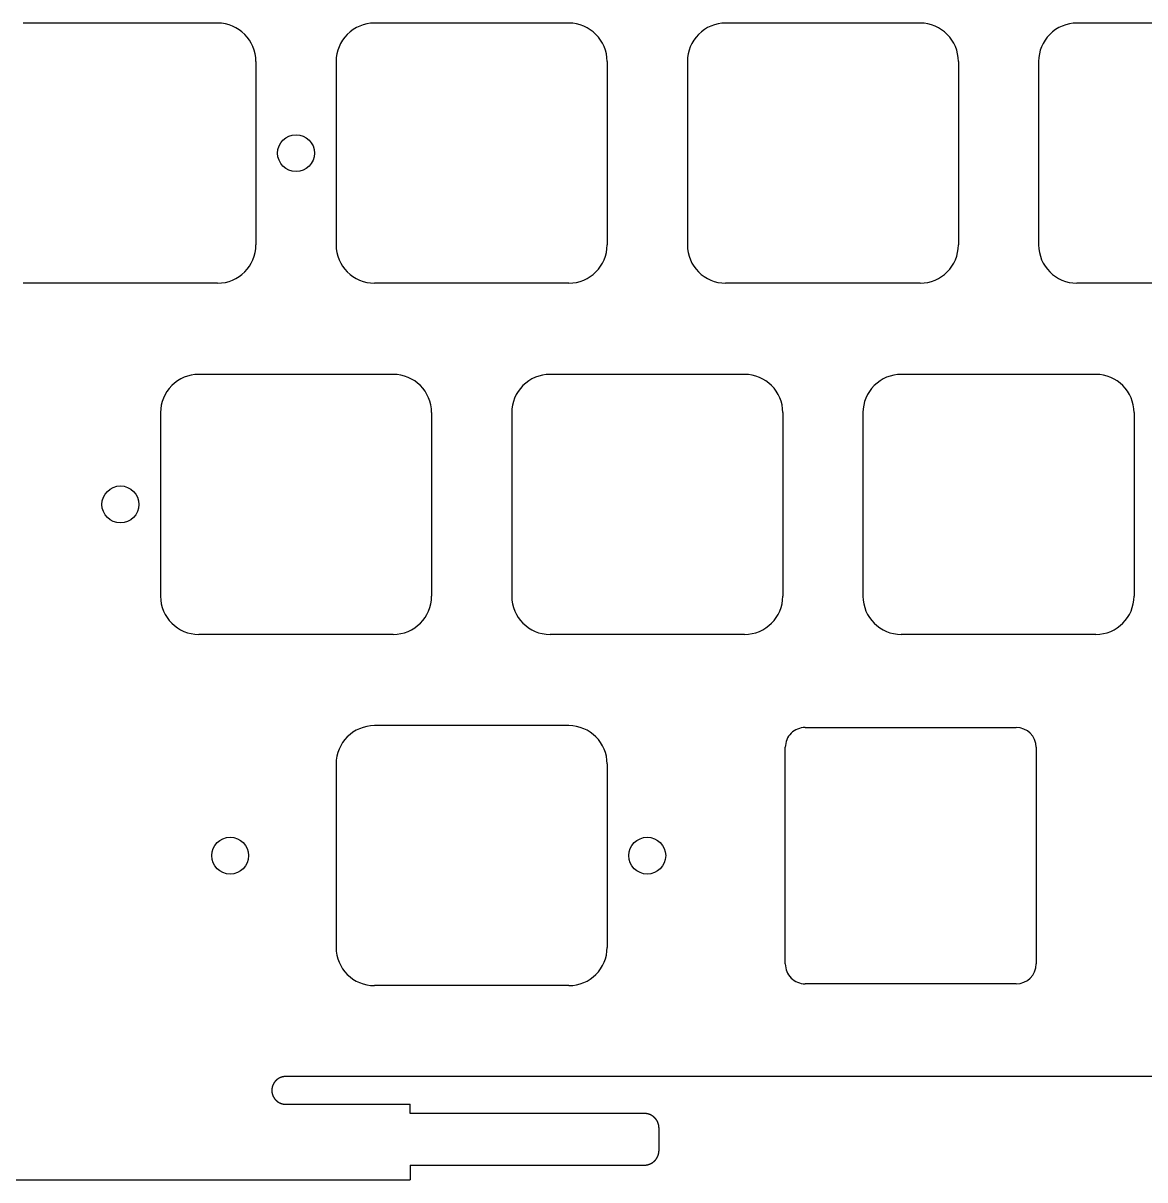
# Model space of a CAD drawing. Header units: millimetres. Extents: x -11 to 340, y -118 to 18.
# Drawn here: x 28.1 to 88.9, y -117.6 to -54.9 of the extents above; entities that cross this region are included whole.
import ezdxf

# ---------------------------------------------------------------- set-up
doc = ezdxf.new("R2010")
doc.units = ezdxf.units.MM
doc.header["$MEASUREMENT"] = 0
doc.layers.add('BLACK', color=7, linetype='CONTINUOUS')

msp = doc.modelspace()

# ---------------------------------------------------------------- linework, layer by layer
at = {"layer": 'BLACK', "linetype": 'Continuous'}
for p, q in [((28.062501, -54.862502), (28.062501, -54.8625)), ((38.6125, -54.8625), (28.062501, -54.8625)), ((47.112501, -54.862502), (47.112501, -54.8625)), ((57.6625, -54.8625), (47.112501, -54.8625)), ((66.162501, -54.862502), (66.162501, -54.8625)), ((76.7125, -54.8625), (66.162501, -54.8625)), ((85.212501, -54.862502), (85.212501, -54.8625)), ((95.7625, -54.8625), (85.212501, -54.8625)), ((40.687501, -56.9375), (40.687501, -66.8875)), ((45.037501, -56.9375), (45.037501, -66.8875)), ((59.737501, -56.9375), (59.737501, -66.8875)), ((64.087501, -56.9375), (64.087501, -66.8875)), ((78.787501, -56.9375), (78.787501, -66.8875)), ((83.137501, -56.9375), (83.137501, -66.8875)), ((38.612501, -68.9625), (28.0625, -68.9625)), ((38.612501, -68.962501), (38.612501, -68.9625)), ((57.662501, -68.9625), (47.1125, -68.9625)), ((57.662501, -68.962501), (57.662501, -68.9625)), ((76.712501, -68.9625), (66.1625, -68.9625)), ((76.712501, -68.962501), (76.712501, -68.9625)), ((95.762501, -68.9625), (85.2125, -68.9625)), ((37.587501, -73.912502), (37.587501, -73.9125)), ((48.1375, -73.9125), (37.587501, -73.9125)), ((56.637501, -73.912502), (56.637501, -73.9125)), ((67.1875, -73.9125), (56.637501, -73.9125)), ((75.687501, -73.912502), (75.687501, -73.9125)), ((86.2375, -73.9125), (75.687501, -73.9125)), ((35.512501, -75.9875), (35.512501, -85.9375)), ((50.212501, -75.9875), (50.212501, -85.9375)), ((54.562501, -75.9875), (54.562501, -85.9375)), ((69.262501, -75.9875), (69.262501, -85.9375)), ((73.612501, -75.9875), (73.612501, -85.9375)), ((88.312501, -75.9875), (88.312501, -85.9375)), ((48.137501, -88.0125), (37.5875, -88.0125)), ((48.137501, -88.012501), (48.137501, -88.0125)), ((67.187501, -88.0125), (56.6375, -88.0125)), ((67.187501, -88.012501), (67.187501, -88.0125)), ((86.237501, -88.0125), (75.6875, -88.0125)), ((86.237501, -88.012501), (86.237501, -88.0125)), ((57.6625, -92.9625), (47.112499, -92.9625)), ((70.475, -93.0625), (81.925, -93.0625)), ((69.4, -105.8875), (69.4, -94.1375)), ((83, -94.1375), (83, -105.8875)), ((45.0375, -95.0375), (45.0375, -104.987501)), ((59.7375, -95.0375), (59.7375, -104.9875)), ((57.6625, -107.0625), (47.1125, -107.0625)), ((81.925, -106.9625), (70.475, -106.9625)), ((41.7013, -112.290703), (41.698967, -112.293806)), ((41.703648, -112.287613), (41.7013, -112.290703)), ((41.706012, -112.284534), (41.703648, -112.287613)), ((41.708393, -112.281467), (41.706012, -112.284534)), ((41.710789, -112.278413), (41.708393, -112.281467)), ((41.713201, -112.275371), (41.710789, -112.278413)), ((41.71563, -112.27234), (41.713201, -112.275371)), ((41.718073, -112.269323), (41.71563, -112.27234)), ((41.720533, -112.266317), (41.718073, -112.269323)), ((41.723008, -112.263325), (41.720533, -112.266317)), ((41.725499, -112.260345), (41.723008, -112.263325)), ((41.728004, -112.257378), (41.725499, -112.260345)), ((41.730526, -112.254423), (41.728004, -112.257378)), ((41.733062, -112.251482), (41.730526, -112.254423)), ((41.735614, -112.248553), (41.733062, -112.251482)), ((41.738181, -112.245638), (41.735614, -112.248553)), ((41.740763, -112.242735), (41.738181, -112.245638)), ((41.74336, -112.239846), (41.740763, -112.242735)), ((41.745972, -112.23697), (41.74336, -112.239846)), ((41.748599, -112.234108), (41.745972, -112.23697)), ((41.751241, -112.231259), (41.748599, -112.234108)), ((41.753897, -112.228424), (41.751241, -112.231259)), ((41.756568, -112.225603), (41.753897, -112.228424)), ((41.759253, -112.222795), (41.756568, -112.225603)), ((41.761952, -112.220001), (41.759253, -112.222795)), ((41.764667, -112.217221), (41.761952, -112.220001)), ((41.767395, -112.214455), (41.764667, -112.217221)), ((41.770137, -112.211703), (41.767395, -112.214455)), ((41.775665, -112.206242), (41.770137, -112.211703)), ((41.781248, -112.200838), (41.775665, -112.206242)), ((41.786886, -112.195493), (41.781248, -112.200838)), ((41.792578, -112.190206), (41.786886, -112.195493)), ((41.798325, -112.184978), (41.792578, -112.190206)), ((41.804124, -112.17981), (41.798325, -112.184978)), ((41.809976, -112.174702), (41.804124, -112.17981)), ((41.815879, -112.169656), (41.809976, -112.174702)), ((41.821833, -112.164671), (41.815879, -112.169656)), ((41.827837, -112.159749), (41.821833, -112.164671)), ((41.833891, -112.154889), (41.827837, -112.159749)), ((41.839994, -112.150093), (41.833891, -112.154889)), ((41.846145, -112.145361), (41.839994, -112.150093)), ((41.852343, -112.140693), (41.846145, -112.145361)), ((41.858588, -112.13609), (41.852343, -112.140693)), ((41.864878, -112.131553), (41.858588, -112.13609)), ((41.871214, -112.127081), (41.864878, -112.131553)), ((41.877594, -112.122676), (41.871214, -112.127081)), ((41.884018, -112.118338), (41.877594, -112.122676)), ((41.890484, -112.114068), (41.884018, -112.118338)), ((41.896993, -112.109866), (41.890484, -112.114068)), ((41.903544, -112.105732), (41.896993, -112.109866)), ((41.910135, -112.101666), (41.903544, -112.105732)), ((41.916766, -112.09767), (41.910135, -112.101666)), ((41.923437, -112.093744), (41.916766, -112.09767)), ((41.930146, -112.089887), (41.923437, -112.093744)), ((41.936892, -112.086102), (41.930146, -112.089887)), ((41.943676, -112.082386), (41.936892, -112.086102)), ((41.950497, -112.078743), (41.943676, -112.082386)), ((41.957353, -112.07517), (41.950497, -112.078743)), ((41.964243, -112.07167), (41.957353, -112.07517)), ((41.971169, -112.068242), (41.964243, -112.07167)), ((41.978127, -112.064886), (41.971169, -112.068242)), ((41.985119, -112.061604), (41.978127, -112.064886)), ((41.992142, -112.058394), (41.985119, -112.061604)), ((41.999197, -112.055258), (41.992142, -112.058394)), ((42.006283, -112.052196), (41.999197, -112.055258)), ((42.013398, -112.049208), (42.006283, -112.052196)), ((42.020543, -112.046294), (42.013398, -112.049208)), ((42.027717, -112.043455), (42.020543, -112.046294)), ((42.034919, -112.040691), (42.027717, -112.043455)), ((42.042148, -112.038002), (42.034919, -112.040691)), ((42.049404, -112.035388), (42.042148, -112.038002)), ((42.056686, -112.032849), (42.049404, -112.035388)), ((42.063993, -112.030387), (42.056686, -112.032849)), ((42.071325, -112.028), (42.063993, -112.030387)), ((42.078681, -112.02569), (42.071325, -112.028)), ((42.086061, -112.023455), (42.078681, -112.02569)), ((42.093464, -112.021298), (42.086061, -112.023455)), ((42.100889, -112.019217), (42.093464, -112.021298)), ((42.108336, -112.017213), (42.100889, -112.019217)), ((42.115804, -112.015286), (42.108336, -112.017213)), ((42.123292, -112.013436), (42.115804, -112.015286)), ((42.130801, -112.011664), (42.123292, -112.013436)), ((42.138329, -112.009969), (42.130801, -112.011664)), ((42.145876, -112.008352), (42.138329, -112.009969)), ((42.153441, -112.006813), (42.145876, -112.008352)), ((42.161024, -112.005351), (42.153441, -112.006813)), ((42.168624, -112.003968), (42.161024, -112.005351)), ((42.176242, -112.002663), (42.168624, -112.003968)), ((42.183875, -112.001436), (42.176242, -112.002663)), ((42.191524, -112.000287), (42.183875, -112.001436)), ((42.199188, -111.999217), (42.191524, -112.000287)), ((42.206867, -111.998226), (42.199188, -111.999217)), ((42.214561, -111.997313), (42.206867, -111.998226)), ((42.222268, -111.996479), (42.214561, -111.997313)), ((42.229988, -111.995725), (42.222268, -111.996479)), ((42.237721, -111.995049), (42.229988, -111.995725)), ((42.245467, -111.994452), (42.237721, -111.995049)), ((42.253225, -111.993935), (42.245467, -111.994452)), ((42.260994, -111.993497), (42.253225, -111.993935)), ((42.268775, -111.993138), (42.260994, -111.993497)), ((42.276566, -111.992859), (42.268775, -111.993138)), ((42.284368, -111.99266), (42.276566, -111.992859)), ((42.292179, -111.99254), (42.284368, -111.99266)), ((42.3, -111.9925), (42.292179, -111.99254)), ((106.700195, -111.9925), (42.3, -111.9925)), ((41.550015, -112.737786), (41.55, -112.741703)), ((41.55, -112.741703), (41.55, -112.7425)), ((41.55, -112.7425), (41.55004, -112.750321)), ((41.550049, -112.733874), (41.550015, -112.737786)), ((41.55004, -112.750321), (41.55016, -112.758132)), ((41.550103, -112.729961), (41.550049, -112.733874)), ((41.550177, -112.726054), (41.550103, -112.729961)), ((41.55016, -112.758132), (41.550359, -112.765934)), ((41.550271, -112.722146), (41.550177, -112.726054)), ((41.550385, -112.718243), (41.550271, -112.722146)), ((41.550359, -112.765934), (41.550638, -112.773725)), ((41.550519, -112.714341), (41.550385, -112.718243)), ((41.550673, -112.710444), (41.550519, -112.714341)), ((41.550638, -112.773725), (41.550997, -112.781506)), ((41.550847, -112.706547), (41.550673, -112.710444)), ((41.55104, -112.702655), (41.550847, -112.706547)), ((41.550997, -112.781506), (41.551435, -112.789275)), ((41.551254, -112.698763), (41.55104, -112.702655)), ((41.551488, -112.694877), (41.551254, -112.698763)), ((41.551435, -112.789275), (41.551952, -112.797033)), ((41.551741, -112.690991), (41.551488, -112.694877)), ((41.552014, -112.687111), (41.551741, -112.690991)), ((41.551952, -112.797033), (41.552549, -112.804779)), ((41.552308, -112.683231), (41.552014, -112.687111)), ((41.552621, -112.679356), (41.552308, -112.683231)), ((41.552549, -112.804779), (41.553225, -112.812512)), ((41.552953, -112.675483), (41.552621, -112.679356)), ((41.553306, -112.671615), (41.552953, -112.675483)), ((41.553225, -112.812512), (41.553979, -112.820232)), ((41.553679, -112.667747), (41.553306, -112.671615)), ((41.554071, -112.663886), (41.553679, -112.667747)), ((41.553979, -112.820232), (41.554813, -112.82794)), ((41.554483, -112.660025), (41.554071, -112.663886)), ((41.554915, -112.656171), (41.554483, -112.660025)), ((41.554813, -112.82794), (41.555726, -112.835633)), ((41.555366, -112.652317), (41.554915, -112.656171)), ((41.555838, -112.648469), (41.555366, -112.652317)), ((41.555726, -112.835633), (41.556717, -112.843312)), ((41.556329, -112.644622), (41.555838, -112.648469)), ((41.55684, -112.640782), (41.556329, -112.644622)), ((41.556717, -112.843312), (41.557787, -112.850976)), ((41.55737, -112.636943), (41.55684, -112.640782)), ((41.55792, -112.63311), (41.55737, -112.636943)), ((41.557787, -112.850976), (41.558936, -112.858625)), ((41.55849, -112.629278), (41.55792, -112.63311)), ((41.55908, -112.625453), (41.55849, -112.629278)), ((41.558936, -112.858625), (41.560163, -112.866259)), ((41.559689, -112.621629), (41.55908, -112.625453)), ((41.560318, -112.617812), (41.559689, -112.621629)), ((41.560163, -112.866259), (41.561468, -112.873876)), ((41.560966, -112.613996), (41.560318, -112.617812)), ((41.561634, -112.610187), (41.560966, -112.613996)), ((41.561468, -112.873876), (41.562851, -112.881476)), ((41.562322, -112.60638), (41.561634, -112.610187)), ((41.563029, -112.602579), (41.562322, -112.60638)), ((41.562851, -112.881476), (41.564313, -112.889059)), ((41.563756, -112.598781), (41.563029, -112.602579)), ((41.564502, -112.594989), (41.563756, -112.598781)), ((41.564313, -112.889059), (41.565852, -112.896624)), ((41.565268, -112.591199), (41.564502, -112.594989)), ((41.566053, -112.587416), (41.565268, -112.591199)), ((41.565852, -112.896624), (41.567469, -112.904171)), ((41.566858, -112.583636), (41.566053, -112.587416)), ((41.567682, -112.579862), (41.566858, -112.583636)), ((41.567469, -112.904171), (41.569164, -112.911699)), ((41.568526, -112.576091), (41.567682, -112.579862)), ((41.569389, -112.572327), (41.568526, -112.576091)), ((41.569164, -112.911699), (41.570936, -112.919208)), ((41.570272, -112.568566), (41.569389, -112.572327)), ((41.571174, -112.564812), (41.570272, -112.568566)), ((41.572096, -112.561061), (41.571174, -112.564812)), ((41.573036, -112.557317), (41.572096, -112.561061)), ((41.573996, -112.553576), (41.573036, -112.557317)), ((41.574976, -112.549843), (41.573996, -112.553576)), ((41.575975, -112.546112), (41.574976, -112.549843)), ((41.576992, -112.54239), (41.575975, -112.546112)), ((41.57803, -112.53867), (41.576992, -112.54239)), ((41.579086, -112.534958), (41.57803, -112.53867)), ((41.580162, -112.53125), (41.579086, -112.534958)), ((41.581257, -112.52755), (41.580162, -112.53125)), ((41.582371, -112.523853), (41.581257, -112.52755)), ((41.583504, -112.520165), (41.582371, -112.523853)), ((41.584657, -112.51648), (41.583504, -112.520165)), ((41.585828, -112.512803), (41.584657, -112.51648)), ((41.587019, -112.50913), (41.585828, -112.512803)), ((41.588228, -112.505466), (41.587019, -112.50913)), ((41.589457, -112.501805), (41.588228, -112.505466)), ((41.590704, -112.498154), (41.589457, -112.501805)), ((41.591971, -112.494506), (41.590704, -112.498154)), ((41.593256, -112.490867), (41.591971, -112.494506)), ((41.594561, -112.487233), (41.593256, -112.490867)), ((41.595884, -112.483607), (41.594561, -112.487233)), ((41.597226, -112.479986), (41.595884, -112.483607)), ((41.598587, -112.476374), (41.597226, -112.479986)), ((41.599967, -112.472766), (41.598587, -112.476374)), ((41.601365, -112.469168), (41.599967, -112.472766)), ((41.602782, -112.465575), (41.601365, -112.469168)), ((41.604218, -112.461991), (41.602782, -112.465575)), ((41.605673, -112.458412), (41.604218, -112.461991)), ((41.607146, -112.454842), (41.605673, -112.458412)), ((41.608638, -112.451278), (41.607146, -112.454842)), ((41.610148, -112.447724), (41.608638, -112.451278)), ((41.611677, -112.444175), (41.610148, -112.447724)), ((41.613224, -112.440635), (41.611677, -112.444175)), ((41.614791, -112.437102), (41.613224, -112.440635)), ((41.616375, -112.433578), (41.614791, -112.437102)), ((41.617978, -112.43006), (41.616375, -112.433578)), ((41.619598, -112.426552), (41.617978, -112.43006)), ((41.621238, -112.423051), (41.619598, -112.426552)), ((41.622895, -112.419559), (41.621238, -112.423051)), ((41.624572, -112.416074), (41.622895, -112.419559)), ((41.626265, -112.412599), (41.624572, -112.416074)), ((41.627978, -112.409131), (41.626265, -112.412599)), ((41.629708, -112.405673), (41.627978, -112.409131)), ((41.631457, -112.402222), (41.629708, -112.405673)), ((41.633223, -112.398781), (41.631457, -112.402222)), ((41.635007, -112.395348), (41.633223, -112.398781)), ((41.636809, -112.391925), (41.635007, -112.395348)), ((41.63863, -112.388509), (41.636809, -112.391925)), ((41.640467, -112.385104), (41.63863, -112.388509)), ((41.642324, -112.381707), (41.640467, -112.385104)), ((41.644197, -112.378321), (41.642324, -112.381707)), ((41.646089, -112.374942), (41.644197, -112.378321)), ((41.647997, -112.371574), (41.646089, -112.374942)), ((41.649924, -112.368215), (41.647997, -112.371574)), ((41.651868, -112.364866), (41.649924, -112.368215)), ((41.65383, -112.361526), (41.651868, -112.364866)), ((41.655808, -112.358197), (41.65383, -112.361526)), ((41.657805, -112.354877), (41.655808, -112.358197)), ((41.659818, -112.351567), (41.657805, -112.354877)), ((41.66185, -112.348267), (41.659818, -112.351567)), ((41.663898, -112.344978), (41.66185, -112.348267)), ((41.665963, -112.341698), (41.663898, -112.344978)), ((41.668046, -112.33843), (41.665963, -112.341698)), ((41.670146, -112.335171), (41.668046, -112.33843)), ((41.672262, -112.331924), (41.670146, -112.335171)), ((41.674396, -112.328686), (41.672262, -112.331924)), ((41.676546, -112.32546), (41.674396, -112.328686)), ((41.678714, -112.322244), (41.676546, -112.32546)), ((41.680898, -112.31904), (41.678714, -112.322244)), ((41.683099, -112.315845), (41.680898, -112.31904)), ((41.685316, -112.312663), (41.683099, -112.315845)), ((41.68755, -112.309491), (41.685316, -112.312663)), ((41.689801, -112.306332), (41.68755, -112.309491)), ((41.692068, -112.303182), (41.689801, -112.306332)), ((41.694351, -112.300045), (41.692068, -112.303182)), ((41.696651, -112.296919), (41.694351, -112.300045)), ((41.698967, -112.293806), (41.696651, -112.296919)), ((41.570936, -112.919208), (41.572786, -112.926696)), ((41.572786, -112.926696), (41.574713, -112.934164)), ((41.574713, -112.934164), (41.576717, -112.941611)), ((41.576717, -112.941611), (41.578798, -112.949036)), ((41.578798, -112.949036), (41.580955, -112.956439)), ((41.580955, -112.956439), (41.58319, -112.963819)), ((41.58319, -112.963819), (41.5855, -112.971175)), ((41.5855, -112.971175), (41.587887, -112.978507)), ((41.587887, -112.978507), (41.590349, -112.985815)), ((41.590349, -112.985815), (41.592888, -112.993097)), ((41.592888, -112.993097), (41.595501, -113.000352)), ((41.595501, -113.000352), (41.598191, -113.007582)), ((41.598191, -113.007582), (41.600955, -113.014783)), ((41.600955, -113.014783), (41.603794, -113.021957)), ((41.603794, -113.021957), (41.606708, -113.029102)), ((41.606708, -113.029102), (41.609696, -113.036218)), ((41.609696, -113.036218), (41.612758, -113.043303)), ((41.612758, -113.043303), (41.615894, -113.050358)), ((41.615894, -113.050358), (41.619104, -113.057382)), ((41.619104, -113.057382), (41.622386, -113.064373)), ((41.622386, -113.064373), (41.625742, -113.071332)), ((41.625742, -113.071332), (41.62917, -113.078257)), ((41.62917, -113.078257), (41.63267, -113.085148)), ((41.63267, -113.085148), (41.636243, -113.092004)), ((41.636243, -113.092004), (41.639886, -113.098824)), ((41.639886, -113.098824), (41.643601, -113.105608)), ((41.643601, -113.105608), (41.647387, -113.112355)), ((41.647387, -113.112355), (41.651244, -113.119064)), ((41.651244, -113.119064), (41.65517, -113.125734)), ((41.65517, -113.125734), (41.659166, -113.132365)), ((41.659166, -113.132365), (41.663231, -113.138956)), ((41.663231, -113.138956), (41.667366, -113.145507)), ((41.667366, -113.145507), (41.671568, -113.152016)), ((41.671568, -113.152016), (41.675838, -113.158483)), ((41.675838, -113.158483), (41.680176, -113.164906)), ((41.680176, -113.164906), (41.684581, -113.171286)), ((41.684581, -113.171286), (41.689052, -113.177622)), ((41.689052, -113.177622), (41.69359, -113.183913)), ((41.69359, -113.183913), (41.698193, -113.190157)), ((41.698193, -113.190157), (41.70286, -113.196355)), ((41.70286, -113.196355), (41.707593, -113.202506)), ((41.707593, -113.202506), (41.712389, -113.208609)), ((41.712389, -113.208609), (41.717249, -113.214663)), ((41.717249, -113.214663), (41.722171, -113.220667)), ((41.722171, -113.220667), (41.727156, -113.226621)), ((41.727156, -113.226621), (41.732202, -113.232525)), ((41.732202, -113.232525), (41.73731, -113.238376)), ((41.73731, -113.238376), (41.742478, -113.244175)), ((41.742478, -113.244175), (41.747705, -113.249922)), ((41.747705, -113.249922), (41.752992, -113.255614)), ((41.752992, -113.255614), (41.758338, -113.261252)), ((41.758338, -113.261252), (41.763742, -113.266835)), ((41.763742, -113.266835), (41.769203, -113.272363)), ((41.769203, -113.272363), (41.771955, -113.275105)), ((41.771955, -113.275105), (41.774721, -113.277834)), ((41.774721, -113.277834), (41.777501, -113.280548)), ((41.777501, -113.280548), (41.780295, -113.283247)), ((41.780295, -113.283247), (41.783102, -113.285933)), ((41.783102, -113.285933), (41.785924, -113.288603)), ((41.785924, -113.288603), (41.788759, -113.29126)), ((41.788759, -113.29126), (41.791608, -113.293901)), ((41.791608, -113.293901), (41.79447, -113.296528)), ((41.79447, -113.296528), (41.797346, -113.29914)), ((41.797346, -113.29914), (41.800235, -113.301737)), ((41.800235, -113.301737), (41.803137, -113.304319)), ((41.803137, -113.304319), (41.806053, -113.306886)), ((41.806053, -113.306886), (41.808981, -113.309438)), ((41.808981, -113.309438), (41.811923, -113.311974)), ((41.811923, -113.311974), (41.814877, -113.314496)), ((41.814877, -113.314496), (41.817844, -113.317002)), ((41.817844, -113.317002), (41.820825, -113.319492)), ((41.820825, -113.319492), (41.823817, -113.321967)), ((41.823817, -113.321967), (41.826823, -113.324427)), ((41.826823, -113.324427), (41.82984, -113.32687)), ((41.82984, -113.32687), (41.83287, -113.329299)), ((41.83287, -113.329299), (41.835912, -113.331711)), ((41.835912, -113.331711), (41.838967, -113.334107)), ((41.838967, -113.334107), (41.842033, -113.336488)), ((41.842033, -113.336488), (41.845112, -113.338852)), ((41.845112, -113.338852), (41.848202, -113.3412)), ((41.848202, -113.3412), (41.851305, -113.343533)), ((41.851305, -113.343533), (41.854419, -113.345849)), ((41.854419, -113.345849), (41.857545, -113.348149)), ((41.857545, -113.348149), (41.860682, -113.350432)), ((41.860682, -113.350432), (41.863831, -113.352699)), ((41.863831, -113.352699), (41.866991, -113.35495)), ((41.866991, -113.35495), (41.870163, -113.357184)), ((41.870163, -113.357184), (41.873345, -113.359401)), ((41.873345, -113.359401), (41.876539, -113.361602)), ((41.876539, -113.361602), (41.879744, -113.363786)), ((41.879744, -113.363786), (41.88296, -113.365954)), ((41.88296, -113.365954), (41.886186, -113.368104)), ((41.886186, -113.368104), (41.889423, -113.370238)), ((41.889423, -113.370238), (41.892671, -113.372354)), ((41.892671, -113.372354), (41.89593, -113.374454)), ((41.89593, -113.374454), (41.899198, -113.376537)), ((41.899198, -113.376537), (41.902478, -113.378602)), ((41.902478, -113.378602), (41.905767, -113.38065)), ((41.905767, -113.38065), (41.909067, -113.382682)), ((41.909067, -113.382682), (41.912376, -113.384695)), ((41.912376, -113.384695), (41.915697, -113.386692)), ((41.915697, -113.386692), (41.919026, -113.38867)), ((41.919026, -113.38867), (41.922366, -113.390632)), ((41.922366, -113.390632), (41.925714, -113.392576)), ((41.925714, -113.392576), (41.929074, -113.394503)), ((41.929074, -113.394503), (41.932442, -113.396412)), ((41.932442, -113.396412), (41.93582, -113.398303)), ((41.93582, -113.398303), (41.939207, -113.400176)), ((41.939207, -113.400176), (41.942604, -113.402033)), ((41.942604, -113.402033), (41.946009, -113.40387)), ((41.946009, -113.40387), (41.949424, -113.405691)), ((41.949424, -113.405691), (41.952847, -113.407493)), ((41.952847, -113.407493), (41.956281, -113.409277)), ((41.956281, -113.409277), (41.959722, -113.411043)), ((41.959722, -113.411043), (41.963173, -113.412792)), ((41.963173, -113.412792), (41.966631, -113.414522)), ((41.966631, -113.414522), (41.970099, -113.416235)), ((41.970099, -113.416235), (41.973574, -113.417928)), ((41.973574, -113.417928), (41.977059, -113.419605)), ((41.977059, -113.419605), (41.98055, -113.421262)), ((41.98055, -113.421262), (41.984052, -113.422902)), ((41.984052, -113.422902), (41.98756, -113.424522)), ((41.98756, -113.424522), (41.991078, -113.426125)), ((41.991078, -113.426125), (41.994601, -113.427709)), ((41.994601, -113.427709), (41.998135, -113.429275)), ((41.998135, -113.429275), (42.001674, -113.430823)), ((42.001674, -113.430823), (42.005223, -113.432352)), ((42.005223, -113.432352), (42.008778, -113.433862)), ((42.008778, -113.433862), (42.012342, -113.435354)), ((42.012342, -113.435354), (42.015912, -113.436827)), ((42.015912, -113.436827), (42.01949, -113.438282)), ((42.01949, -113.438282), (42.023074, -113.439718)), ((42.023074, -113.439718), (42.026668, -113.441135)), ((42.026668, -113.441135), (42.030266, -113.442533)), ((42.030266, -113.442533), (42.033873, -113.443913)), ((42.033873, -113.443913), (42.037485, -113.445274)), ((42.037485, -113.445274), (42.041106, -113.446616)), ((42.041106, -113.446616), (42.044732, -113.447939)), ((42.044732, -113.447939), (42.048367, -113.449244)), ((42.048367, -113.449244), (42.052006, -113.450529)), ((42.052006, -113.450529), (42.055653, -113.451796)), ((42.055653, -113.451796), (42.059305, -113.453043)), ((42.059305, -113.453043), (42.062965, -113.454272)), ((42.062965, -113.454272), (42.06663, -113.455481)), ((42.06663, -113.455481), (42.070303, -113.456672)), ((42.070303, -113.456672), (42.073979, -113.457843)), ((42.073979, -113.457843), (42.077664, -113.458996)), ((42.077664, -113.458996), (42.081353, -113.460129)), ((42.081353, -113.460129), (42.08505, -113.461243)), ((42.08505, -113.461243), (42.08875, -113.462338)), ((42.08875, -113.462338), (42.092458, -113.463414)), ((42.092458, -113.463414), (42.09617, -113.46447)), ((42.09617, -113.46447), (42.099889, -113.465508)), ((42.099889, -113.465508), (42.103612, -113.466525)), ((42.103612, -113.466525), (42.107342, -113.467524)), ((42.107342, -113.467524), (42.111076, -113.468504)), ((42.111076, -113.468504), (42.114817, -113.469464)), ((42.114817, -113.469464), (42.11856, -113.470404)), ((42.11856, -113.470404), (42.122312, -113.471326)), ((42.122312, -113.471326), (42.126066, -113.472228)), ((42.126066, -113.472228), (42.129827, -113.473111)), ((42.129827, -113.473111), (42.133591, -113.473974)), ((42.133591, -113.473974), (42.137362, -113.474818)), ((42.137362, -113.474818), (42.141135, -113.475642)), ((42.141135, -113.475642), (42.144916, -113.476447)), ((42.144916, -113.476447), (42.148699, -113.477232)), ((42.148699, -113.477232), (42.152488, -113.477998)), ((42.152488, -113.477998), (42.15628, -113.478744)), ((42.15628, -113.478744), (42.160079, -113.479471)), ((42.160079, -113.479471), (42.163879, -113.480178)), ((42.163879, -113.480178), (42.167687, -113.480866)), ((42.167687, -113.480866), (42.171496, -113.481534)), ((42.171496, -113.481534), (42.175311, -113.482182)), ((42.175311, -113.482182), (42.179129, -113.482811)), ((42.179129, -113.482811), (42.182952, -113.48342)), ((42.182952, -113.48342), (42.186778, -113.48401)), ((42.186778, -113.48401), (42.190609, -113.48458)), ((42.190609, -113.48458), (42.194442, -113.48513)), ((42.194442, -113.48513), (42.198282, -113.48566)), ((42.198282, -113.48566), (42.202122, -113.486171)), ((42.202122, -113.486171), (42.205969, -113.486662)), ((42.205969, -113.486662), (42.209817, -113.487134)), ((42.209817, -113.487134), (42.21367, -113.487585)), ((42.21367, -113.487585), (42.217525, -113.488017)), ((42.217525, -113.488017), (42.221386, -113.488429)), ((42.221386, -113.488429), (42.225247, -113.488821)), ((42.225247, -113.488821), (42.229114, -113.489194)), ((42.229114, -113.489194), (42.232982, -113.489547)), ((42.232982, -113.489547), (42.236856, -113.489879)), ((42.236856, -113.489879), (42.24073, -113.490192)), ((42.24073, -113.490192), (42.24461, -113.490486)), ((42.24461, -113.490486), (42.248491, -113.490759)), ((42.248491, -113.490759), (42.252377, -113.491012)), ((42.252377, -113.491012), (42.256263, -113.491246)), ((42.256263, -113.491246), (42.260154, -113.49146)), ((42.260154, -113.49146), (42.264046, -113.491653)), ((42.264046, -113.491653), (42.267944, -113.491827)), ((42.267944, -113.491827), (42.271841, -113.491981)), ((42.271841, -113.491981), (42.275743, -113.492115)), ((42.275743, -113.492115), (42.279646, -113.492229)), ((42.279646, -113.492229), (42.283553, -113.492323)), ((42.283553, -113.492323), (42.287461, -113.492397)), ((42.287461, -113.492397), (42.291374, -113.492451)), ((42.291374, -113.492451), (42.295286, -113.492485)), ((42.295286, -113.492485), (42.299203, -113.4925)), ((42.299203, -113.4925), (42.3, -113.4925)), ((42.3, -113.4925), (49.05, -113.4925)), ((49.05, -113.995029), (49.05, -113.4925)), ((61.75, -113.995029), (49.05, -113.995029)), ((61.750728, -113.995029), (61.75, -113.995029)), ((61.754773, -113.995043), (61.750728, -113.995029)), ((61.758814, -113.995077), (61.754773, -113.995043)), ((61.762855, -113.99513), (61.758814, -113.995077)), ((61.766891, -113.995204), (61.762855, -113.99513)), ((61.770927, -113.995297), (61.766891, -113.995204)), ((61.774958, -113.995411), (61.770927, -113.995297)), ((61.778989, -113.995544), (61.774958, -113.995411)), ((61.783015, -113.995698), (61.778989, -113.995544)), ((61.787041, -113.995871), (61.783015, -113.995698)), ((61.791061, -113.996065), (61.787041, -113.995871)), ((61.795082, -113.996278), (61.791061, -113.996065)), ((61.799096, -113.996511), (61.795082, -113.996278)), ((61.803111, -113.996764), (61.799096, -113.996511)), ((61.80712, -113.997037), (61.803111, -113.996764)), ((61.811128, -113.99733), (61.80712, -113.997037)), ((61.815131, -113.997642), (61.811128, -113.99733)), ((61.819134, -113.997975), (61.815131, -113.997642)), ((61.823131, -113.998327), (61.819134, -113.997975)), ((61.827127, -113.998699), (61.823131, -113.998327)), ((61.831117, -113.999091), (61.827127, -113.998699)), ((61.835106, -113.999503), (61.831117, -113.999091)), ((61.83909, -113.999934), (61.835106, -113.999503)), ((61.843073, -114.000385), (61.83909, -113.999934)), ((61.847049, -114.000856), (61.843073, -114.000385)), ((61.851025, -114.001347), (61.847049, -114.000856)), ((61.854995, -114.001857), (61.851025, -114.001347)), ((61.858963, -114.002387), (61.854995, -114.001857)), ((61.862925, -114.002937), (61.858963, -114.002387)), ((61.866886, -114.003507), (61.862925, -114.002937)), ((61.870841, -114.004096), (61.866886, -114.003507)), ((61.874794, -114.004705), (61.870841, -114.004096)), ((61.878741, -114.005333), (61.874794, -114.004705)), ((61.882686, -114.005982), (61.878741, -114.005333)), ((61.886624, -114.006649), (61.882686, -114.005982)), ((61.890561, -114.007337), (61.886624, -114.006649)), ((61.894492, -114.008044), (61.890561, -114.007337)), ((61.89842, -114.008771), (61.894492, -114.008044)), ((61.902342, -114.009516), (61.89842, -114.008771)), ((61.906261, -114.010282), (61.902342, -114.009516)), ((61.910174, -114.011067), (61.906261, -114.010282)), ((61.914085, -114.011872), (61.910174, -114.011067)), ((61.917989, -114.012696), (61.914085, -114.011872)), ((61.92189, -114.01354), (61.917989, -114.012696)), ((61.925784, -114.014403), (61.92189, -114.01354)), ((61.929676, -114.015286), (61.925784, -114.014403)), ((61.933561, -114.016188), (61.929676, -114.015286)), ((61.937443, -114.017109), (61.933561, -114.016188)), ((61.941317, -114.01805), (61.937443, -114.017109)), ((61.945189, -114.01901), (61.941317, -114.01805)), ((61.949054, -114.01999), (61.945189, -114.01901)), ((61.952915, -114.020989), (61.949054, -114.01999)), ((61.956769, -114.022007), (61.952915, -114.020989)), ((61.96062, -114.023044), (61.956769, -114.022007)), ((61.964463, -114.024101), (61.96062, -114.023044)), ((61.968303, -114.025177), (61.964463, -114.024101)), ((61.972135, -114.026272), (61.968303, -114.025177)), ((61.975964, -114.027387), (61.972135, -114.026272)), ((61.979785, -114.02852), (61.975964, -114.027387)), ((61.983602, -114.029673), (61.979785, -114.02852)), ((61.987411, -114.030845), (61.983602, -114.029673)), ((61.991217, -114.032036), (61.987411, -114.030845)), ((61.995014, -114.033246), (61.991217, -114.032036)), ((61.998807, -114.034476), (61.995014, -114.033246)), ((62.002592, -114.035724), (61.998807, -114.034476)), ((62.006373, -114.036991), (62.002592, -114.035724)), ((62.010145, -114.038277), (62.006373, -114.036991)), ((62.013913, -114.039583), (62.010145, -114.038277)), ((62.017672, -114.040907), (62.013913, -114.039583)), ((62.021427, -114.04225), (62.017672, -114.040907)), ((62.025174, -114.043612), (62.021427, -114.04225)), ((62.028915, -114.044993), (62.025174, -114.043612)), ((62.032648, -114.046393), (62.028915, -114.044993)), ((62.036376, -114.047811), (62.032648, -114.046393)), ((62.040095, -114.049248), (62.036376, -114.047811)), ((62.043809, -114.050705), (62.040095, -114.049248)), ((62.047513, -114.052179), (62.043809, -114.050705)), ((62.051213, -114.053673), (62.047513, -114.052179)), ((62.054903, -114.055185), (62.051213, -114.053673)), ((62.058588, -114.056716), (62.054903, -114.055185)), ((62.062264, -114.058265), (62.058588, -114.056716)), ((62.065933, -114.059833), (62.062264, -114.058265)), ((62.069594, -114.061419), (62.065933, -114.059833)), ((62.073248, -114.063024), (62.069594, -114.061419)), ((62.076893, -114.064647), (62.073248, -114.063024)), ((62.080532, -114.066289), (62.076893, -114.064647)), ((62.084161, -114.067949), (62.080532, -114.066289)), ((62.087784, -114.069627), (62.084161, -114.067949)), ((62.091397, -114.071324), (62.087784, -114.069627)), ((62.095003, -114.073039), (62.091397, -114.071324)), ((62.0986, -114.074772), (62.095003, -114.073039)), ((62.10219, -114.076524), (62.0986, -114.074772)), ((62.105769, -114.078293), (62.10219, -114.076524)), ((62.109342, -114.080081), (62.105769, -114.078293)), ((62.112905, -114.081886), (62.109342, -114.080081)), ((62.11646, -114.08371), (62.112905, -114.081886)), ((62.120005, -114.085551), (62.11646, -114.08371)), ((62.123542, -114.087411), (62.120005, -114.085551)), ((62.12707, -114.089288), (62.123542, -114.087411)), ((62.130589, -114.091184), (62.12707, -114.089288)), ((62.134098, -114.093097), (62.130589, -114.091184)), ((62.137599, -114.095028), (62.134098, -114.093097)), ((62.14109, -114.096977), (62.137599, -114.095028)), ((62.144572, -114.098943), (62.14109, -114.096977)), ((62.148043, -114.100927), (62.144572, -114.098943)), ((62.151507, -114.102929), (62.148043, -114.100927)), ((62.154959, -114.104947), (62.151507, -114.102929)), ((62.158402, -114.106984), (62.154959, -114.104947)), ((62.161835, -114.109037), (62.158402, -114.106984)), ((62.165259, -114.111109), (62.161835, -114.109037)), ((62.168671, -114.113197), (62.165259, -114.111109)), ((62.172075, -114.115303), (62.168671, -114.113197)), ((62.175467, -114.117426), (62.172075, -114.115303)), ((62.17885, -114.119567), (62.175467, -114.117426)), ((62.182222, -114.121724), (62.17885, -114.119567)), ((62.185584, -114.123898), (62.182222, -114.121724)), ((62.188935, -114.126089), (62.185584, -114.123898)), ((62.192276, -114.128298), (62.188935, -114.126089)), ((62.195605, -114.130523), (62.192276, -114.128298)), ((62.198924, -114.132765), (62.195605, -114.130523)), ((62.202231, -114.135023), (62.198924, -114.132765)), ((62.205529, -114.137299), (62.202231, -114.135023)), ((62.208814, -114.139591), (62.205529, -114.137299)), ((62.212089, -114.1419), (62.208814, -114.139591)), ((62.215352, -114.144225), (62.212089, -114.1419)), ((62.218604, -114.146567), (62.215352, -114.144225)), ((62.221844, -114.148925), (62.218604, -114.146567)), ((62.225073, -114.151299), (62.221844, -114.148925)), ((62.22829, -114.15369), (62.225073, -114.151299)), ((62.231496, -114.156097), (62.22829, -114.15369)), ((62.234689, -114.15852), (62.231496, -114.156097)), ((62.237871, -114.160959), (62.234689, -114.15852)), ((62.24104, -114.163414), (62.237871, -114.160959)), ((62.244198, -114.165885), (62.24104, -114.163414)), ((62.247344, -114.168372), (62.244198, -114.165885)), ((62.250477, -114.170875), (62.247344, -114.168372)), ((62.253598, -114.173393), (62.250477, -114.170875)), ((62.256706, -114.175928), (62.253598, -114.173393)), ((62.259802, -114.178477), (62.256706, -114.175928)), ((62.262886, -114.181043), (62.259802, -114.178477)), ((62.265956, -114.183623), (62.262886, -114.181043)), ((62.269014, -114.18622), (62.265956, -114.183623)), ((62.272059, -114.188831), (62.269014, -114.18622)), ((62.275091, -114.191458), (62.272059, -114.188831)), ((62.27811, -114.1941), (62.275091, -114.191458)), ((62.281116, -114.196757), (62.27811, -114.1941)), ((62.284109, -114.199429), (62.281116, -114.196757)), ((62.287088, -114.202116), (62.284109, -114.199429)), ((62.290054, -114.204818), (62.287088, -114.202116)), ((62.293007, -114.207535), (62.290054, -114.204818)), ((62.295946, -114.210266), (62.293007, -114.207535)), ((62.298872, -114.213013), (62.295946, -114.210266)), ((62.301783, -114.215773), (62.298872, -114.213013)), ((62.304681, -114.218549), (62.301783, -114.215773)), ((62.307566, -114.221338), (62.304681, -114.218549)), ((62.310436, -114.224142), (62.307566, -114.221338)), ((62.313292, -114.22696), (62.310436, -114.224142)), ((62.318962, -114.232639), (62.313292, -114.22696)), ((62.324575, -114.238375), (62.318962, -114.232639)), ((62.330131, -114.244165), (62.324575, -114.238375)), ((62.335628, -114.250011), (62.330131, -114.244165)), ((62.341066, -114.25591), (62.335628, -114.250011)), ((62.346445, -114.261863), (62.341066, -114.25591)), ((62.351763, -114.267869), (62.346445, -114.261863)), ((62.357022, -114.273927), (62.351763, -114.267869)), ((62.362218, -114.280036), (62.357022, -114.273927)), ((62.367353, -114.286197), (62.362218, -114.280036)), ((62.372426, -114.292407), (62.367353, -114.286197)), ((62.377436, -114.298667), (62.372426, -114.292407)), ((62.382382, -114.304975), (62.377436, -114.298667)), ((62.387264, -114.311331), (62.382382, -114.304975)), ((62.392082, -114.317735), (62.387264, -114.311331)), ((62.396835, -114.324185), (62.392082, -114.317735)), ((62.401522, -114.330682), (62.396835, -114.324185)), ((62.406144, -114.337223), (62.401522, -114.330682)), ((62.410698, -114.343809), (62.406144, -114.337223)), ((62.415186, -114.350438), (62.410698, -114.343809)), ((62.419607, -114.357111), (62.415186, -114.350438)), ((62.42396, -114.363826), (62.419607, -114.357111)), ((62.428244, -114.370582), (62.42396, -114.363826)), ((62.43246, -114.37738), (62.428244, -114.370582)), ((62.436606, -114.384217), (62.43246, -114.37738)), ((62.440683, -114.391094), (62.436606, -114.384217)), ((62.44469, -114.39801), (62.440683, -114.391094)), ((62.448627, -114.404964), (62.44469, -114.39801)), ((62.452493, -114.411956), (62.448627, -114.404964)), ((62.456288, -114.418984), (62.452493, -114.411956)), ((62.460012, -114.426048), (62.456288, -114.418984)), ((62.463663, -114.433147), (62.460012, -114.426048)), ((62.467243, -114.440281), (62.463663, -114.433147)), ((62.470751, -114.447449), (62.467243, -114.440281)), ((62.474185, -114.45465), (62.470751, -114.447449)), ((62.477547, -114.461883), (62.474185, -114.45465)), ((62.480835, -114.469148), (62.477547, -114.461883)), ((62.48405, -114.476445), (62.480835, -114.469148)), ((62.487191, -114.483772), (62.48405, -114.476445)), ((62.490257, -114.491129), (62.487191, -114.483772)), ((62.49325, -114.498515), (62.490257, -114.491129)), ((62.496167, -114.50593), (62.49325, -114.498515)), ((62.49901, -114.513372), (62.496167, -114.50593)), ((62.501778, -114.520842), (62.49901, -114.513372)), ((62.50447, -114.528339), (62.501778, -114.520842)), ((62.507087, -114.535861), (62.50447, -114.528339)), ((62.509628, -114.543409), (62.507087, -114.535861)), ((62.512093, -114.550982), (62.509628, -114.543409)), ((62.514482, -114.558579), (62.512093, -114.550982)), ((62.516794, -114.566199), (62.514482, -114.558579)), ((62.51903, -114.573843), (62.516794, -114.566199)), ((62.521189, -114.581509), (62.51903, -114.573843)), ((62.523272, -114.589196), (62.521189, -114.581509)), ((62.525277, -114.596905), (62.523272, -114.589196)), ((62.527205, -114.604635), (62.525277, -114.596905)), ((62.529056, -114.612385), (62.527205, -114.604635)), ((62.530829, -114.620154), (62.529056, -114.612385)), ((62.532525, -114.627942), (62.530829, -114.620154)), ((62.534143, -114.635749), (62.532525, -114.627942)), ((62.535683, -114.643574), (62.534143, -114.635749)), ((62.537145, -114.651417), (62.535683, -114.643574)), ((62.538529, -114.659276), (62.537145, -114.651417)), ((62.539835, -114.667152), (62.538529, -114.659276)), ((62.541062, -114.675044), (62.539835, -114.667152)), ((62.542211, -114.682951), (62.541062, -114.675044)), ((62.543281, -114.690874), (62.542211, -114.682951)), ((62.544273, -114.698811), (62.543281, -114.690874)), ((62.545186, -114.706762), (62.544273, -114.698811)), ((62.54602, -114.714726), (62.545186, -114.706762)), ((62.546775, -114.722704), (62.54602, -114.714726)), ((62.547451, -114.730695), (62.546775, -114.722704)), ((62.548047, -114.738698), (62.547451, -114.730695)), ((62.548565, -114.746713), (62.548047, -114.738698)), ((62.549003, -114.754739), (62.548565, -114.746713)), ((62.549362, -114.762776), (62.549003, -114.754739)), ((62.549641, -114.770825), (62.549362, -114.762776)), ((62.54984, -114.778883), (62.549641, -114.770825)), ((62.54996, -114.786951), (62.54984, -114.778883)), ((62.55, -114.795029), (62.54996, -114.786951)), ((62.55, -115.995029), (62.55, -114.795029)), ((62.547699, -116.056158), (62.547992, -116.052149)), ((62.547992, -116.052149), (62.548265, -116.04814)), ((62.548265, -116.04814), (62.548518, -116.044126)), ((62.548518, -116.044126), (62.548751, -116.040111)), ((62.548751, -116.040111), (62.548964, -116.036091)), ((62.548964, -116.036091), (62.549158, -116.03207)), ((62.549158, -116.03207), (62.549331, -116.028044)), ((62.549331, -116.028044), (62.549485, -116.024019)), ((62.549485, -116.024019), (62.549618, -116.019988)), ((62.549618, -116.019988), (62.549732, -116.015957)), ((62.549732, -116.015957), (62.549825, -116.01192)), ((62.549825, -116.01192), (62.549899, -116.007884)), ((62.549899, -116.007884), (62.549952, -116.003843)), ((62.549952, -116.003843), (62.549986, -115.999803)), ((62.549986, -115.999803), (62.55, -115.995757)), ((62.55, -115.995757), (62.55, -115.995029)), ((62.153935, -116.685712), (62.160812, -116.681635)), ((62.160812, -116.681635), (62.16765, -116.677489)), ((62.16765, -116.677489), (62.174447, -116.673273)), ((62.174447, -116.673273), (62.181204, -116.668989)), ((62.181204, -116.668989), (62.187918, -116.664636)), ((62.187918, -116.664636), (62.194591, -116.660216)), ((62.194591, -116.660216), (62.201221, -116.655728)), ((62.201221, -116.655728), (62.207806, -116.651173)), ((62.207806, -116.651173), (62.214348, -116.646551)), ((62.214348, -116.646551), (62.220844, -116.641864)), ((62.220844, -116.641864), (62.227294, -116.637111)), ((62.227294, -116.637111), (62.233698, -116.632294)), ((62.233698, -116.632294), (62.240054, -116.627411)), ((62.240054, -116.627411), (62.246362, -116.622465)), ((62.246362, -116.622465), (62.252622, -116.617455)), ((62.252622, -116.617455), (62.258832, -116.612383)), ((62.258832, -116.612383), (62.264993, -116.607248)), ((62.264993, -116.607248), (62.271102, -116.602051)), ((62.271102, -116.602051), (62.27716, -116.596793)), ((62.27716, -116.596793), (62.283166, -116.591474)), ((62.283166, -116.591474), (62.289119, -116.586095)), ((62.289119, -116.586095), (62.295019, -116.580657)), ((62.295019, -116.580657), (62.300864, -116.57516)), ((62.300864, -116.57516), (62.306655, -116.569604)), ((62.306655, -116.569604), (62.31239, -116.563991)), ((62.31239, -116.563991), (62.318069, -116.558321)), ((62.318069, -116.558321), (62.320887, -116.555465)), ((62.320887, -116.555465), (62.323691, -116.552595)), ((62.323691, -116.552595), (62.326481, -116.549711)), ((62.326481, -116.549711), (62.329256, -116.546813)), ((62.329256, -116.546813), (62.332017, -116.543901)), ((62.332017, -116.543901), (62.334763, -116.540975)), ((62.334763, -116.540975), (62.337494, -116.538036)), ((62.337494, -116.538036), (62.340211, -116.535084)), ((62.340211, -116.535084), (62.342913, -116.532118)), ((62.342913, -116.532118), (62.3456, -116.529138)), ((62.3456, -116.529138), (62.348272, -116.526145)), ((62.348272, -116.526145), (62.350929, -116.523139)), ((62.350929, -116.523139), (62.353571, -116.520121)), ((62.353571, -116.520121), (62.356198, -116.517088)), ((62.356198, -116.517088), (62.358809, -116.514043)), ((62.358809, -116.514043), (62.361406, -116.510985)), ((62.361406, -116.510985), (62.363986, -116.507915)), ((62.363986, -116.507915), (62.366552, -116.504831)), ((62.366552, -116.504831), (62.369102, -116.501736)), ((62.369102, -116.501736), (62.371636, -116.498627)), ((62.371636, -116.498627), (62.374154, -116.495506)), ((62.374154, -116.495506), (62.376657, -116.492373)), ((62.376657, -116.492373), (62.379144, -116.489228)), ((62.379144, -116.489228), (62.381615, -116.48607)), ((62.381615, -116.48607), (62.38407, -116.4829)), ((62.38407, -116.4829), (62.38651, -116.479718)), ((62.38651, -116.479718), (62.388932, -116.476525)), ((62.388932, -116.476525), (62.391339, -116.473319)), ((62.391339, -116.473319), (62.39373, -116.470102)), ((62.39373, -116.470102), (62.396104, -116.466873)), ((62.396104, -116.466873), (62.398462, -116.463633)), ((62.398462, -116.463633), (62.400804, -116.460381)), ((62.400804, -116.460381), (62.403129, -116.457118)), ((62.403129, -116.457118), (62.405438, -116.453843)), ((62.405438, -116.453843), (62.40773, -116.450558)), ((62.40773, -116.450558), (62.410006, -116.447261)), ((62.410006, -116.447261), (62.412264, -116.443953)), ((62.412264, -116.443953), (62.414506, -116.440634)), ((62.414506, -116.440634), (62.416731, -116.437305)), ((62.416731, -116.437305), (62.41894, -116.433964)), ((62.41894, -116.433964), (62.421131, -116.430613)), ((62.421131, -116.430613), (62.423305, -116.427251)), ((62.423305, -116.427251), (62.425462, -116.42388)), ((62.425462, -116.42388), (62.427603, -116.420497)), ((62.427603, -116.420497), (62.429726, -116.417104)), ((62.429726, -116.417104), (62.431832, -116.413701)), ((62.431832, -116.413701), (62.43392, -116.410288)), ((62.43392, -116.410288), (62.435992, -116.406864)), ((62.435992, -116.406864), (62.438045, -116.403432)), ((62.438045, -116.403432), (62.440082, -116.399988)), ((62.440082, -116.399988), (62.4421, -116.396536)), ((62.4421, -116.396536), (62.444102, -116.393073)), ((62.444102, -116.393073), (62.446086, -116.389601)), ((62.446086, -116.389601), (62.448052, -116.386119)), ((62.448052, -116.386119), (62.450001, -116.382629)), ((62.450001, -116.382629), (62.451932, -116.379127)), ((62.451932, -116.379127), (62.453845, -116.375619)), ((62.453845, -116.375619), (62.455741, -116.372099)), ((62.455741, -116.372099), (62.457618, -116.368572)), ((62.457618, -116.368572), (62.459478, -116.365034)), ((62.459478, -116.365034), (62.461319, -116.361489)), ((62.461319, -116.361489), (62.463143, -116.357934)), ((62.463143, -116.357934), (62.464948, -116.354371)), ((62.464948, -116.354371), (62.466736, -116.350799)), ((62.466736, -116.350799), (62.468505, -116.347219)), ((62.468505, -116.347219), (62.470257, -116.343629)), ((62.470257, -116.343629), (62.47199, -116.340033)), ((62.47199, -116.340033), (62.473705, -116.336426)), ((62.473705, -116.336426), (62.475402, -116.332813)), ((62.475402, -116.332813), (62.47708, -116.32919)), ((62.47708, -116.32919), (62.47874, -116.325561)), ((62.47874, -116.325561), (62.480382, -116.321923)), ((62.480382, -116.321923), (62.482005, -116.318278)), ((62.482005, -116.318278), (62.48361, -116.314623)), ((62.48361, -116.314623), (62.485196, -116.310963)), ((62.485196, -116.310963), (62.486764, -116.307293)), ((62.486764, -116.307293), (62.488313, -116.303617)), ((62.488313, -116.303617), (62.489844, -116.299933)), ((62.489844, -116.299933), (62.491356, -116.296242)), ((62.491356, -116.296242), (62.49285, -116.292543)), ((62.49285, -116.292543), (62.494324, -116.288838)), ((62.494324, -116.288838), (62.495781, -116.285124)), ((62.495781, -116.285124), (62.497218, -116.281405)), ((62.497218, -116.281405), (62.498636, -116.277677)), ((62.498636, -116.277677), (62.500036, -116.273945)), ((62.500036, -116.273945), (62.501417, -116.270203)), ((62.501417, -116.270203), (62.502779, -116.266457)), ((62.502779, -116.266457), (62.504122, -116.262702)), ((62.504122, -116.262702), (62.505446, -116.258942)), ((62.505446, -116.258942), (62.506752, -116.255174)), ((62.506752, -116.255174), (62.508038, -116.251402)), ((62.508038, -116.251402), (62.509305, -116.247621)), ((62.509305, -116.247621), (62.510553, -116.243836)), ((62.510553, -116.243836), (62.511783, -116.240043)), ((62.511783, -116.240043), (62.512993, -116.236246)), ((62.512993, -116.236246), (62.514184, -116.232441)), ((62.514184, -116.232441), (62.515356, -116.228631)), ((62.515356, -116.228631), (62.516509, -116.224814)), ((62.516509, -116.224814), (62.517642, -116.220994)), ((62.517642, -116.220994), (62.518757, -116.217165)), ((62.518757, -116.217165), (62.519852, -116.213333)), ((62.519852, -116.213333), (62.520928, -116.209493)), ((62.520928, -116.209493), (62.521985, -116.20565)), ((62.521985, -116.20565), (62.523022, -116.201799)), ((62.523022, -116.201799), (62.52404, -116.197945)), ((62.52404, -116.197945), (62.525039, -116.194083)), ((62.525039, -116.194083), (62.526019, -116.190219)), ((62.526019, -116.190219), (62.526979, -116.186347)), ((62.526979, -116.186347), (62.52792, -116.182472)), ((62.52792, -116.182472), (62.528841, -116.17859)), ((62.528841, -116.17859), (62.529743, -116.174705)), ((62.529743, -116.174705), (62.530626, -116.170813)), ((62.530626, -116.170813), (62.531489, -116.166919)), ((62.531489, -116.166919), (62.532333, -116.163018)), ((62.532333, -116.163018), (62.533157, -116.159114)), ((62.533157, -116.159114), (62.533962, -116.155203)), ((62.533962, -116.155203), (62.534747, -116.151291)), ((62.534747, -116.151291), (62.535513, -116.147371)), ((62.535513, -116.147371), (62.536258, -116.143449)), ((62.536258, -116.143449), (62.536985, -116.139521)), ((62.536985, -116.139521), (62.537692, -116.135591)), ((62.537692, -116.135591), (62.53838, -116.131654)), ((62.53838, -116.131654), (62.539047, -116.127715)), ((62.539047, -116.127715), (62.539696, -116.12377)), ((62.539696, -116.12377), (62.540324, -116.119823)), ((62.540324, -116.119823), (62.540933, -116.11587)), ((62.540933, -116.11587), (62.541522, -116.111915)), ((62.541522, -116.111915), (62.542092, -116.107955)), ((62.542092, -116.107955), (62.542641, -116.103992)), ((62.542641, -116.103992), (62.543172, -116.100024)), ((62.543172, -116.100024), (62.543682, -116.096054)), ((62.543682, -116.096054), (62.544173, -116.092079)), ((62.544173, -116.092079), (62.544644, -116.088102)), ((62.544644, -116.088102), (62.545095, -116.084119)), ((62.545095, -116.084119), (62.545526, -116.080136)), ((62.545526, -116.080136), (62.545938, -116.076146)), ((62.545938, -116.076146), (62.54633, -116.072156)), ((62.54633, -116.072156), (62.546702, -116.06816)), ((62.546702, -116.06816), (62.547054, -116.064163)), ((62.547054, -116.064163), (62.547387, -116.060161)), ((62.547387, -116.060161), (62.547699, -116.056158)), ((49.05, -116.795029), (61.75, -116.795029)), ((49.05, -116.795029), (49.05, -117.595029)), ((61.75, -116.795029), (61.758078, -116.794989)), ((61.758078, -116.794989), (61.766146, -116.794869)), ((61.766146, -116.794869), (61.774204, -116.79467)), ((61.774204, -116.79467), (61.782253, -116.794391)), ((61.782253, -116.794391), (61.79029, -116.794032)), ((61.79029, -116.794032), (61.798316, -116.793594)), ((61.798316, -116.793594), (61.806331, -116.793076)), ((61.806331, -116.793076), (61.814334, -116.79248)), ((61.814334, -116.79248), (61.822325, -116.791804)), ((61.822325, -116.791804), (61.830303, -116.791049)), ((61.830303, -116.791049), (61.838267, -116.790215)), ((61.838267, -116.790215), (61.846219, -116.789302)), ((61.846219, -116.789302), (61.854156, -116.78831)), ((61.854156, -116.78831), (61.862078, -116.78724)), ((61.862078, -116.78724), (61.869985, -116.786091)), ((61.869985, -116.786091), (61.877877, -116.784864)), ((61.877877, -116.784864), (61.885753, -116.783558)), ((61.885753, -116.783558), (61.893613, -116.782174)), ((61.893613, -116.782174), (61.901455, -116.780712)), ((61.901455, -116.780712), (61.90928, -116.779172)), ((61.90928, -116.779172), (61.917087, -116.777554)), ((61.917087, -116.777554), (61.924875, -116.775858)), ((61.924875, -116.775858), (61.932645, -116.774085)), ((61.932645, -116.774085), (61.940395, -116.772234)), ((61.940395, -116.772234), (61.948124, -116.770306)), ((61.948124, -116.770306), (61.955833, -116.768301)), ((61.955833, -116.768301), (61.963521, -116.766218)), ((61.963521, -116.766218), (61.971187, -116.764059)), ((61.971187, -116.764059), (61.97883, -116.761823)), ((61.97883, -116.761823), (61.986451, -116.759511)), ((61.986451, -116.759511), (61.994047, -116.757122)), ((61.994047, -116.757122), (62.00162, -116.754657)), ((62.00162, -116.754657), (62.009168, -116.752116)), ((62.009168, -116.752116), (62.016691, -116.749499)), ((62.016691, -116.749499), (62.024187, -116.746807)), ((62.024187, -116.746807), (62.031657, -116.744039)), ((62.031657, -116.744039), (62.0391, -116.741196)), ((62.0391, -116.741196), (62.046514, -116.738279)), ((62.046514, -116.738279), (62.0539, -116.735286)), ((62.0539, -116.735286), (62.061257, -116.73222)), ((62.061257, -116.73222), (62.068584, -116.729079)), ((62.068584, -116.729079), (62.075881, -116.725864)), ((62.075881, -116.725864), (62.083146, -116.722576)), ((62.083146, -116.722576), (62.09038, -116.719214)), ((62.09038, -116.719214), (62.097581, -116.71578)), ((62.097581, -116.71578), (62.104748, -116.712272)), ((62.104748, -116.712272), (62.111882, -116.708693)), ((62.111882, -116.708693), (62.118982, -116.705041)), ((62.118982, -116.705041), (62.126046, -116.701317)), ((62.126046, -116.701317), (62.133074, -116.697522)), ((62.133074, -116.697522), (62.140065, -116.693656)), ((62.140065, -116.693656), (62.147019, -116.689719)), ((62.147019, -116.689719), (62.153935, -116.685712)), ((19.05, -117.595029), (49.05, -117.595029))]:
    msp.add_line(p, q, dxfattribs=at)
at = {"layer": 'BLACK'}
for centre in [(42.8625, -61.9125), (33.3375, -80.9625), (39.290624, -100.0125), (61.912499, -100.0125)]:
    msp.add_circle(centre, 1, dxfattribs=at)
for centre, radius, start, end in [((38.6125, -56.9375), 2.075, 0, 90), ((47.1125, -56.9375), 2.074999, 89.99997239, 180), ((57.6625, -56.9375), 2.075, 0, 90), ((66.1625, -56.9375), 2.074999, 89.99997239, 180), ((76.7125, -56.9375), 2.075, 0, 90), ((85.2125, -56.9375), 2.074999, 89.99997239, 180), ((38.6125, -66.8875), 2.075001, 270.00002761, 0), ((47.1125, -66.8875), 2.075, 180, 270), ((57.6625, -66.8875), 2.075001, 270.00002761, 0), ((66.1625, -66.8875), 2.075, 180, 270), ((76.7125, -66.8875), 2.075001, 270.00002761, 0), ((85.2125, -66.8875), 2.075, 180, 270), ((37.5875, -75.9875), 2.074999, 89.99997239, 180), ((48.1375, -75.9875), 2.075, 0, 90), ((56.6375, -75.9875), 2.074999, 89.99997239, 180), ((67.1875, -75.9875), 2.075, 0, 90), ((75.6875, -75.9875), 2.074999, 89.99997239, 180), ((86.2375, -75.9875), 2.075, 0, 90), ((37.5875, -85.9375), 2.075, 180, 270), ((48.1375, -85.9375), 2.075001, 270.00002761, 0), ((56.6375, -85.9375), 2.075, 180, 270), ((67.1875, -85.9375), 2.075001, 270.00002761, 0), ((75.6875, -85.9375), 2.075, 180, 270), ((86.2375, -85.9375), 2.075001, 270.00002761, 0), ((47.112504, -95.037504), 2.075004, 90.00013806, 179.99988955), ((57.6625, -95.0375), 2.075, 0, 90), ((70.474999, -94.137499), 1.074999, 89.9999467, 180.0000533), ((81.925, -94.1375), 1.075, 0, 90), ((47.112502, -104.987498), 2.075002, 180.00008284, 269.99994478), ((57.6625, -104.9875), 2.075, 270, 0), ((70.474999, -105.887501), 1.074999, 179.9999467, 270.0000533), ((81.925, -105.8875), 1.075, 270, 0)]:
    msp.add_arc(centre, radius, start, end, dxfattribs=at)

doc.saveas('drawing.dxf')
